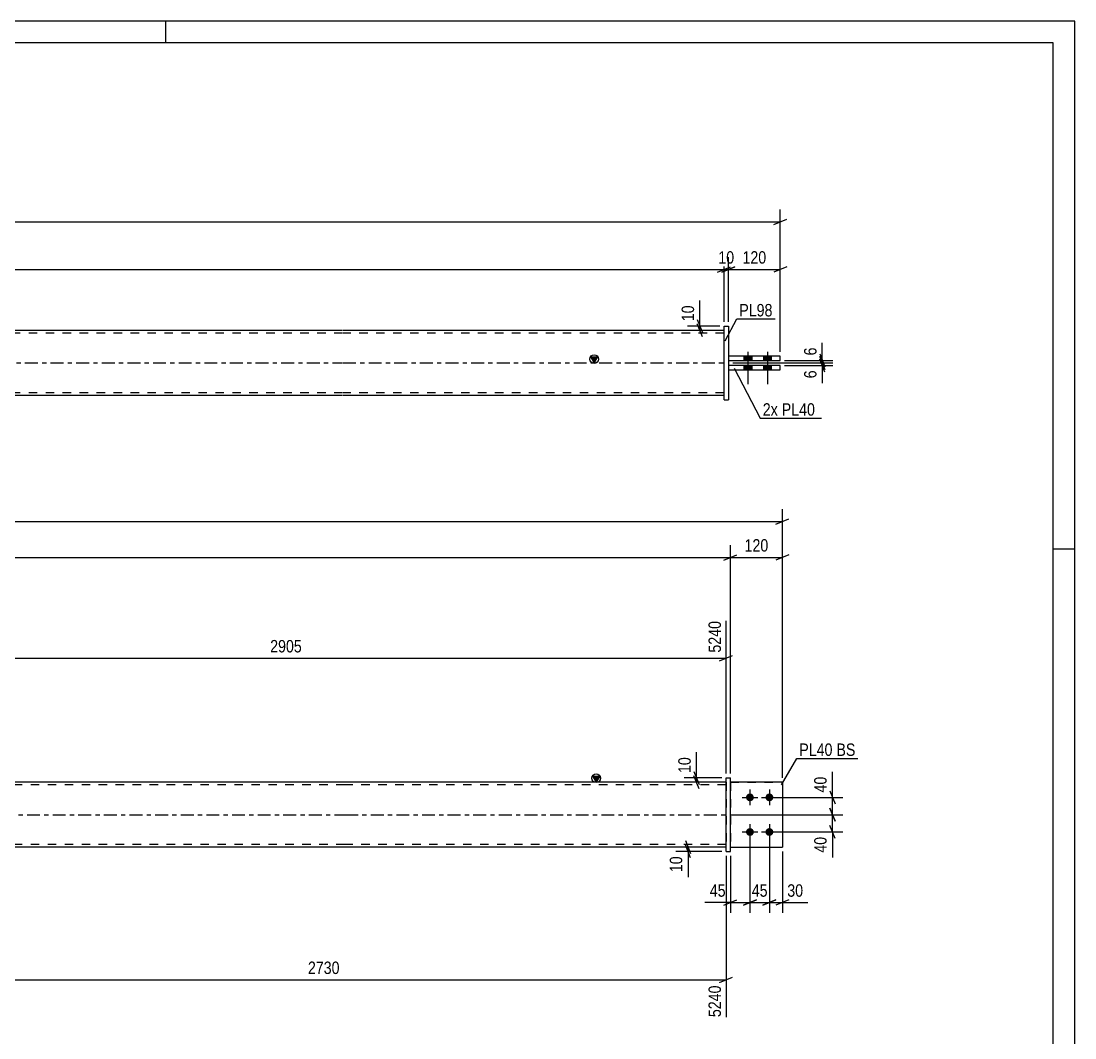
# Model space of a CAD drawing. Header units: millimetres. Extents: x 0 to 594, y 0 to 420.
# Drawn here: x 350.6 to 594, y 185.1 to 420 of the extents above; entities that cross this region are included whole.
import ezdxf

# ---------------------------------------------------------------- set-up
doc = ezdxf.new("R2010")
doc.units = ezdxf.units.MM
doc.linetypes.add('DXK_LINE_DOT2', pattern=[3.9198, 1.9599, -1.9599])
doc.linetypes.add('DXK_LINE_DOT3', pattern=[5.9187, 2.979, -0.9799, 0.9799, -0.9799])
doc.styles.add('Arial Narrow', font='ARIALN.TTF', dxfattribs={"height": 0.2})

# ---------------------------------------------------------------- blocks, each defined once
blk = doc.blocks.new('Unknown-580610873-1130')
at = {"color": 5, "linetype": 'Continuous'}
for p, q in [((594, 420), (0, 420)), ((384, 415), (384, 420)), ((594, 0), (594, 420)), ((589, 415), (5, 415)), ((589, 5), (589, 415)), ((594, 298), (589, 298))]:
    blk.add_line(p, q, dxfattribs=at)
blk = doc.blocks.new('Part-580610873-1695 - 1673')
at = {"color": 2, "linetype": 'Continuous'}
for p, q in [((526.43, 244.2), (514.43, 244.2)), ((526.43, 244.2), (526.43, 244.2)), ((526.43, 244.2), (526.43, 229.2)), ((514.43, 229.2), (526.43, 229.2))]:
    blk.add_line(p, q, dxfattribs=at)
at = {"color": 7, "linetype": 'DXK_LINE_DOT2'}
for p, q in [((514.43, 244.2), (526.43, 244.2)), ((514.43, 244.2), (514.43, 244.2)), ((514.43, 244.2), (514.43, 229.2)), ((514.43, 229.2), (526.43, 229.2))]:
    blk.add_line(p, q, dxfattribs=at)
blk = doc.blocks.new('Part-580610873-1700 - 1673')
at = {"linetype": 'Continuous'}
blk.add_hatch(color=2, dxfattribs=at).paths.add_polyline_path([(483.43, 244.2), (482.63, 245.6), (484.23, 245.6)])
at = {"color": 2, "linetype": 'Continuous'}
for p, q in [((425.33, 244.2), (186.23, 244.2)), ((513.43, 244.2), (425.43, 244.2)), ((483.43, 244.2), (482.63, 245.6)), ((482.63, 245.6), (484.23, 245.6)), ((484.23, 245.6), (483.43, 244.2)), ((425.33, 229.2), (186.23, 229.2)), ((513.43, 229.2), (425.43, 229.2))]:
    blk.add_line(p, q, dxfattribs=at)
at = {"color": 7, "linetype": 'DXK_LINE_DOT2'}
for p, q in [((425.33, 243.6), (186.23, 243.6)), ((513.43, 243.6), (425.43, 243.6)), ((513.43, 244.2), (513.43, 229.2)), ((425.33, 229.8), (186.23, 229.8)), ((513.43, 229.8), (425.43, 229.8))]:
    blk.add_line(p, q, dxfattribs=at)
at = {"color": 7, "linetype": 'DXK_LINE_DOT3'}
for p, q in [((186.23, 236.7), (425.33, 236.7)), ((425.43, 236.7), (513.43, 236.7))]:
    blk.add_line(p, q, dxfattribs=at)
at = {"color": 2, "linetype": 'Continuous'}
blk.add_circle((483.43, 245.1), 1, dxfattribs=at)
blk = doc.blocks.new('Part-580610873-1685 - 1673')
at = {"color": 2, "linetype": 'Continuous'}
for p, q in [((513.43, 245.2), (514.43, 245.2)), ((513.43, 228.2), (513.43, 245.2)), ((514.43, 228.2), (514.43, 245.2)), ((513.43, 228.2), (513.43, 228.2)), ((513.43, 228.2), (514.43, 228.2))]:
    blk.add_line(p, q, dxfattribs=at)
at = {"color": 7, "linetype": 'DXK_LINE_DOT2'}
for p, q in [((513.43, 245.2), (514.43, 245.2)), ((513.43, 228.2), (514.43, 228.2))]:
    blk.add_line(p, q, dxfattribs=at)
blk = doc.blocks.new('Part-580610873-1690 - 1673')
at = {"color": 7, "linetype": 'DXK_LINE_DOT2'}
for p, q in [((514.43, 244.2), (526.43, 244.2)), ((526.43, 244.2), (514.43, 244.2)), ((514.43, 244.2), (514.43, 244.2)), ((514.43, 244.2), (514.43, 229.2)), ((526.43, 244.2), (526.43, 244.2)), ((526.43, 244.2), (526.43, 229.2)), ((514.43, 229.2), (526.43, 229.2)), ((514.43, 229.2), (526.43, 229.2))]:
    blk.add_line(p, q, dxfattribs=at)
blk = doc.blocks.new('Bolt-580610873-1710 - 1673')
at = {"linetype": 'Continuous'}
for points in [[(518.93, 241.6), (519.12, 241.58), (519.3, 241.52), (519.46, 241.42), (519.6, 241.3), (519.71, 241.15), (519.79, 240.97), (519.83, 240.79), (519.83, 240.6), (519.79, 240.42), (519.71, 240.25), (519.6, 240.09), (519.46, 239.97), (519.3, 239.87), (519.12, 239.82), (518.93, 239.8), (518.74, 239.82), (518.56, 239.87), (518.4, 239.97), (518.26, 240.09), (518.15, 240.25), (518.07, 240.42), (518.03, 240.6), (518.03, 240.79), (518.07, 240.97), (518.15, 241.15), (518.26, 241.3), (518.4, 241.42), (518.56, 241.52), (518.74, 241.58)], [(523.43, 241.6), (523.62, 241.58), (523.8, 241.52), (523.96, 241.42), (524.1, 241.3), (524.21, 241.15), (524.29, 240.97), (524.33, 240.79), (524.33, 240.6), (524.29, 240.42), (524.21, 240.25), (524.1, 240.09), (523.96, 239.97), (523.8, 239.87), (523.62, 239.82), (523.43, 239.8), (523.24, 239.82), (523.06, 239.87), (522.9, 239.97), (522.76, 240.09), (522.65, 240.25), (522.57, 240.42), (522.53, 240.6), (522.53, 240.79), (522.57, 240.97), (522.65, 241.15), (522.76, 241.3), (522.9, 241.42), (523.06, 241.52), (523.24, 241.58)], [(518.93, 233.6), (519.12, 233.58), (519.3, 233.52), (519.46, 233.42), (519.6, 233.3), (519.71, 233.15), (519.79, 232.97), (519.83, 232.79), (519.83, 232.6), (519.79, 232.42), (519.71, 232.25), (519.6, 232.09), (519.46, 231.97), (519.3, 231.87), (519.12, 231.82), (518.93, 231.8), (518.74, 231.82), (518.56, 231.87), (518.4, 231.97), (518.26, 232.09), (518.15, 232.25), (518.07, 232.42), (518.03, 232.6), (518.03, 232.79), (518.07, 232.97), (518.15, 233.15), (518.26, 233.3), (518.4, 233.42), (518.56, 233.52), (518.74, 233.58)], [(523.43, 233.6), (523.62, 233.58), (523.8, 233.52), (523.96, 233.42), (524.1, 233.3), (524.21, 233.15), (524.29, 232.97), (524.33, 232.79), (524.33, 232.6), (524.29, 232.42), (524.21, 232.25), (524.1, 232.09), (523.96, 231.97), (523.8, 231.87), (523.62, 231.82), (523.43, 231.8), (523.24, 231.82), (523.06, 231.87), (522.9, 231.97), (522.76, 232.09), (522.65, 232.25), (522.57, 232.42), (522.53, 232.6), (522.53, 232.79), (522.57, 232.97), (522.65, 233.15), (522.76, 233.3), (522.9, 233.42), (523.06, 233.52), (523.24, 233.58)]]:
    blk.add_hatch(color=1, dxfattribs=at).paths.add_polyline_path(points)
at = {"color": 1, "linetype": 'Continuous'}
for p, q in [((518.93, 242.5), (518.93, 238.9)), ((523.43, 242.5), (523.43, 238.9)), ((517.13, 240.7), (520.73, 240.7)), ((521.63, 240.7), (525.23, 240.7)), ((518.93, 234.5), (518.93, 230.9)), ((523.43, 234.5), (523.43, 230.9)), ((517.13, 232.7), (520.73, 232.7)), ((521.63, 232.7), (525.23, 232.7))]:
    blk.add_line(p, q, dxfattribs=at)
blk = doc.blocks.new('Bolt-580610873-1371 - 1367')
at = {"linetype": 'Continuous'}
for points in [[(519.35, 342.64), (517.55, 342.64), (517.55, 341.64), (519.35, 341.64)], [(519.35, 342.64), (517.55, 342.64), (517.55, 341.64), (519.35, 341.64)], [(523.85, 342.64), (522.05, 342.64), (522.05, 341.64), (523.85, 341.64)], [(523.85, 342.64), (522.05, 342.64), (522.05, 341.64), (523.85, 341.64)], [(519.35, 340.44), (517.55, 340.44), (517.55, 339.44), (519.35, 339.44)], [(519.35, 340.44), (517.55, 340.44), (517.55, 339.44), (519.35, 339.44)], [(523.85, 340.44), (522.05, 340.44), (522.05, 339.44), (523.85, 339.44)], [(523.85, 340.44), (522.05, 340.44), (522.05, 339.44), (523.85, 339.44)]]:
    blk.add_hatch(color=1, dxfattribs=at).paths.add_polyline_path(points)
at = {"color": 1, "linetype": 'Continuous'}
for p, q in [((518.45, 343.64), (518.45, 336.14)), ((518.45, 343.64), (518.45, 336.14)), ((522.95, 343.64), (522.95, 336.14)), ((522.95, 343.64), (522.95, 336.14)), ((517.55, 342.64), (517.55, 341.64)), ((517.55, 342.64), (517.55, 341.64)), ((519.35, 342.64), (519.35, 341.64)), ((519.35, 342.64), (519.35, 341.64)), ((522.05, 342.64), (522.05, 341.64)), ((522.05, 342.64), (522.05, 341.64)), ((523.85, 342.64), (523.85, 341.64)), ((523.85, 342.64), (523.85, 341.64)), ((517.55, 340.44), (517.55, 339.44)), ((517.55, 340.44), (517.55, 339.44)), ((519.35, 340.44), (519.35, 339.44)), ((519.35, 340.44), (519.35, 339.44)), ((522.05, 340.44), (522.05, 339.44)), ((522.05, 340.44), (522.05, 339.44)), ((523.85, 340.44), (523.85, 339.44)), ((523.85, 340.44), (523.85, 339.44))]:
    blk.add_line(p, q, dxfattribs=at)
blk = doc.blocks.new('Part-580610873-1456 - 1367')
at = {"linetype": 'Continuous'}
blk.add_hatch(color=2, dxfattribs=at).paths.add_polyline_path([(482.95, 341.04), (482.15, 342.44), (483.75, 342.44)])
at = {"color": 2, "linetype": 'Continuous'}
for p, q in [((424.85, 348.54), (185.75, 348.54)), ((512.95, 348.54), (424.95, 348.54)), ((482.95, 341.04), (482.15, 342.44)), ((482.15, 342.44), (483.75, 342.44)), ((483.75, 342.44), (482.95, 341.04)), ((424.85, 333.54), (185.75, 333.54)), ((512.95, 333.54), (424.95, 333.54))]:
    blk.add_line(p, q, dxfattribs=at)
at = {"color": 7, "linetype": 'DXK_LINE_DOT2'}
for p, q in [((512.95, 333.54), (512.95, 348.54)), ((424.85, 347.94), (185.75, 347.94)), ((512.95, 347.94), (424.95, 347.94)), ((424.85, 334.14), (185.75, 334.14)), ((512.95, 334.14), (424.95, 334.14))]:
    blk.add_line(p, q, dxfattribs=at)
at = {"color": 7, "linetype": 'DXK_LINE_DOT3'}
for p, q in [((185.75, 341.04), (424.85, 341.04)), ((424.95, 341.04), (512.95, 341.04))]:
    blk.add_line(p, q, dxfattribs=at)
at = {"color": 2, "linetype": 'Continuous'}
blk.add_circle((482.95, 341.94), 1, dxfattribs=at)
blk = doc.blocks.new('Part-580610873-1461 - 1367')
at = {"color": 2, "linetype": 'Continuous'}
for p, q in [((525.95, 340.44), (513.95, 340.44)), ((513.95, 339.44), (525.95, 339.44)), ((525.95, 339.44), (525.95, 340.44))]:
    blk.add_line(p, q, dxfattribs=at)
at = {"color": 7, "linetype": 'DXK_LINE_DOT2'}
for p, q in [((513.95, 340.44), (513.95, 339.44)), ((525.95, 340.44), (513.95, 340.44)), ((513.95, 339.44), (525.95, 339.44))]:
    blk.add_line(p, q, dxfattribs=at)
blk = doc.blocks.new('Part-580610873-1433 - 1367')
at = {"color": 2, "linetype": 'Continuous'}
for p, q in [((512.95, 349.54), (512.95, 349.54)), ((512.95, 332.54), (512.95, 349.54)), ((512.95, 349.54), (513.95, 349.54)), ((513.95, 349.54), (513.95, 349.54)), ((513.95, 349.54), (513.95, 332.54)), ((512.95, 332.54), (513.95, 332.54)), ((512.95, 332.54), (512.95, 332.54)), ((513.95, 332.54), (513.95, 332.54))]:
    blk.add_line(p, q, dxfattribs=at)
at = {"color": 7, "linetype": 'DXK_LINE_DOT2'}
for p, q in [((512.95, 349.54), (513.95, 349.54)), ((512.95, 332.54), (513.95, 332.54)), ((513.95, 332.54), (513.95, 332.54))]:
    blk.add_line(p, q, dxfattribs=at)
blk = doc.blocks.new('Part-580610873-1466 - 1367')
at = {"color": 2, "linetype": 'Continuous'}
for p, q in [((525.95, 342.64), (513.95, 342.64)), ((513.95, 341.64), (525.95, 341.64)), ((525.95, 341.64), (525.95, 342.64))]:
    blk.add_line(p, q, dxfattribs=at)
at = {"color": 7, "linetype": 'DXK_LINE_DOT2'}
for p, q in [((513.95, 342.64), (513.95, 341.64)), ((525.95, 342.64), (513.95, 342.64)), ((513.95, 341.64), (525.95, 341.64))]:
    blk.add_line(p, q, dxfattribs=at)
blk = doc.blocks.new('StraightDimension-580610873-1936 - 1673')
at = {"color": 7, "linetype": 'Continuous'}
for p, q in [((512.43, 229.2), (501.78, 229.2)), ((504.03, 230.7), (505.23, 227.7)), ((505.23, 226.7), (504.03, 229.7)), ((504.63, 228.2), (504.63, 229.2)), ((512.43, 228.2), (501.78, 228.2))]:
    blk.add_line(p, q, dxfattribs=at)
at = {"color": 0}
blk.add_wipeout([(503.88, 227.67), (499.68, 227.67), (499.68, 222.82), (503.88, 222.82)], dxfattribs=at)
at = {"color": 7, "linetype": 'Continuous'}
blk.add_line((504.63, 228.2), (504.63, 222.29), dxfattribs=at)
blk.add_line((504.63, 228.2), (504.63, 222.29), dxfattribs=at)
at = {"color": 3, "style": 'Arial Narrow'}
blk.add_text('10', height=2.863, rotation=90.0002, dxfattribs=at).set_placement((503.28, 223.42))
blk = doc.blocks.new('StraightDimension-580610873-1955 - 1673')
at = {"color": 7, "linetype": 'Continuous'}
for p, q in [((518.93, 231.7), (518.93, 214)), ((523.43, 231.7), (523.43, 214)), ((517.43, 215.8), (520.43, 217)), ((524.93, 217), (521.93, 215.8)), ((518.93, 216.4), (523.43, 216.4))]:
    blk.add_line(p, q, dxfattribs=at)
at = {"color": 0}
blk.add_wipeout([(523.61, 217.15), (523.61, 221.35), (518.75, 221.35), (518.75, 217.15)], dxfattribs=at)
at = {"color": 3, "style": 'Arial Narrow'}
blk.add_text('45', height=2.863, dxfattribs=at).set_placement((519.35, 217.75))
blk = doc.blocks.new('StraightDimension-580610873-2017 - 1673')
at = {"color": 7, "linetype": 'Continuous'}
for p, q in [((514.43, 236.7), (540.39, 236.7)), ((537.39, 238.2), (538.59, 235.2)), ((537.99, 232.7), (537.99, 236.7)), ((538.59, 231.2), (537.39, 234.2)), ((524.43, 232.7), (540.39, 232.7))]:
    blk.add_line(p, q, dxfattribs=at)
at = {"color": 0}
blk.add_wipeout([(537.24, 232.17), (533.04, 232.17), (533.04, 227.32), (537.24, 227.32)], dxfattribs=at)
at = {"color": 7, "linetype": 'Continuous'}
blk.add_line((537.99, 232.7), (537.99, 226.79), dxfattribs=at)
blk.add_line((537.99, 232.7), (537.99, 226.79), dxfattribs=at)
at = {"color": 3, "style": 'Arial Narrow'}
blk.add_text('40', height=2.863, rotation=90.0002, dxfattribs=at).set_placement((536.64, 227.92))
blk = doc.blocks.new('StraightDimension-580610873-2031 - 1673')
at = {"color": 7, "linetype": 'Continuous'}
for p, q in [((506, 246.7), (507.2, 243.7)), ((512.43, 245.2), (503.75, 245.2)), ((512.43, 244.2), (503.75, 244.2)), ((507.2, 242.7), (506, 245.7)), ((506.6, 244.2), (506.6, 245.2))]:
    blk.add_line(p, q, dxfattribs=at)
at = {"color": 0}
blk.add_wipeout([(505.85, 250.58), (501.65, 250.58), (501.65, 245.72), (505.85, 245.72)], dxfattribs=at)
at = {"color": 7, "linetype": 'Continuous'}
blk.add_line((506.6, 245.2), (506.6, 251.1), dxfattribs=at)
blk.add_line((506.6, 245.2), (506.6, 251.1), dxfattribs=at)
at = {"color": 3, "style": 'Arial Narrow'}
blk.add_text('10', height=2.863, rotation=90.0002, dxfattribs=at).set_placement((505.25, 246.32))
blk = doc.blocks.new('StraightDimension-580610873-1760 - 1673')
at = {"color": 7, "linetype": 'Continuous'}
for p, q in [((310.09, 245.2), (310.09, 281.44)), ((513.43, 246.2), (513.43, 281.44)), ((311.59, 273.43), (308.59, 272.23)), ((310.09, 272.83), (513.43, 272.83)), ((511.93, 272.23), (514.93, 273.43))]:
    blk.add_line(p, q, dxfattribs=at)
at = {"color": 0, "linetype": 'Continuous'}
blk.add_wipeout([(512.83, 282.04), (508.63, 282.04), (508.63, 273.53), (512.83, 273.53)], dxfattribs=at)
at = {"color": 0}
blk.add_wipeout([(416.02, 273.58), (416.02, 277.78), (407.51, 277.78), (407.51, 273.58)], dxfattribs=at)
at = {"color": 3, "linetype": 'Continuous', "style": 'Arial Narrow'}
blk.add_text('5240', height=2.863, rotation=90.0002, dxfattribs=at).set_placement((512.23, 274.13))
at = {"color": 3, "style": 'Arial Narrow'}
blk.add_text('2905', height=2.863, dxfattribs=at).set_placement((408.11, 274.18))
blk = doc.blocks.new('StraightDimension-580610873-2050 - 1673')
at = {"color": 7, "linetype": 'Continuous'}
for p, q in [((514.43, 246.2), (514.43, 298.97)), ((97.13, 296.12), (514.43, 296.12)), ((512.93, 295.52), (515.93, 296.72))]:
    blk.add_line(p, q, dxfattribs=at)
blk = doc.blocks.new('StraightDimension-580610873-2040 - 1673')
at = {"color": 7, "linetype": 'Continuous'}
for p, q in [((514.43, 246.2), (514.43, 298.97)), ((526.43, 245.2), (526.43, 298.97)), ((512.93, 295.52), (515.93, 296.72)), ((514.43, 296.12), (526.43, 296.12)), ((527.93, 296.72), (524.93, 295.52))]:
    blk.add_line(p, q, dxfattribs=at)
at = {"color": 0}
blk.add_wipeout([(523.77, 296.87), (523.77, 301.07), (517.09, 301.07), (517.09, 296.87)], dxfattribs=at)
at = {"color": 3, "style": 'Arial Narrow'}
blk.add_text('120', height=2.863, dxfattribs=at).set_placement((517.69, 297.47))
blk = doc.blocks.new('StraightDimension-580610873-1945 - 1673')
at = {"color": 7, "linetype": 'Continuous'}
for p, q in [((518.93, 231.7), (518.93, 214)), ((514.43, 227.2), (514.43, 214)), ((512.93, 215.8), (515.93, 217)), ((520.43, 217), (517.43, 215.8)), ((514.43, 216.4), (518.93, 216.4))]:
    blk.add_line(p, q, dxfattribs=at)
at = {"color": 0}
blk.add_wipeout([(513.91, 217.15), (513.91, 221.35), (509.05, 221.35), (509.05, 217.15)], dxfattribs=at)
at = {"color": 7, "linetype": 'Continuous'}
blk.add_line((514.43, 216.4), (508.52, 216.4), dxfattribs=at)
blk.add_line((514.43, 216.4), (508.52, 216.4), dxfattribs=at)
at = {"color": 3, "style": 'Arial Narrow'}
blk.add_text('45', height=2.863, dxfattribs=at).set_placement((509.65, 217.75))
blk = doc.blocks.new('StraightDimension-580610873-1746 - 1673')
at = {"color": 7, "linetype": 'Continuous'}
for p, q in [((526.43, 245.2), (526.43, 307.26)), ((85.13, 304.41), (526.43, 304.41)), ((524.93, 303.81), (527.93, 305.01))]:
    blk.add_line(p, q, dxfattribs=at)
blk = doc.blocks.new('StraightDimension-580610873-1838 - 1673')
at = {"color": 7, "linetype": 'Continuous'}
for p, q in [((327.54, 228.2), (327.54, 189.94)), ((513.43, 227.2), (513.43, 189.94)), ((329.04, 199.15), (326.04, 197.95)), ((327.54, 198.55), (513.43, 198.55)), ((511.93, 197.95), (514.93, 199.15))]:
    blk.add_line(p, q, dxfattribs=at)
at = {"color": 0}
blk.add_wipeout([(424.74, 199.3), (424.74, 203.5), (416.23, 203.5), (416.23, 199.3)], dxfattribs=at)
at = {"color": 0, "linetype": 'Continuous'}
blk.add_wipeout([(512.83, 197.85), (508.63, 197.85), (508.63, 189.34), (512.83, 189.34)], dxfattribs=at)
at = {"color": 3, "style": 'Arial Narrow'}
blk.add_text('2730', height=2.863, dxfattribs=at).set_placement((416.83, 199.9))
at = {"color": 3, "linetype": 'Continuous', "style": 'Arial Narrow'}
blk.add_text('5240', height=2.863, rotation=90.0002, dxfattribs=at).set_placement((512.23, 189.94))
blk = doc.blocks.new('StraightDimension-580610873-1965 - 1673')
at = {"color": 7, "linetype": 'Continuous'}
for p, q in [((523.43, 231.7), (523.43, 214)), ((526.43, 228.2), (526.43, 214)), ((521.93, 215.8), (524.93, 217)), ((527.93, 217), (524.93, 215.8)), ((523.43, 216.4), (526.43, 216.4))]:
    blk.add_line(p, q, dxfattribs=at)
at = {"color": 0}
blk.add_wipeout([(531.81, 217.15), (531.81, 221.35), (526.96, 221.35), (526.96, 217.15)], dxfattribs=at)
at = {"color": 7, "linetype": 'Continuous'}
blk.add_line((526.43, 216.4), (532.34, 216.4), dxfattribs=at)
blk.add_line((526.43, 216.4), (532.34, 216.4), dxfattribs=at)
at = {"color": 3, "style": 'Arial Narrow'}
blk.add_text('30', height=2.863, dxfattribs=at).set_placement((527.56, 217.75))
blk = doc.blocks.new('StraightDimension-580610873-2004 - 1673')
at = {"color": 7, "linetype": 'Continuous'}
for p, q in [((537.39, 242.2), (538.59, 239.2)), ((524.43, 240.7), (540.39, 240.7)), ((537.99, 236.7), (537.99, 240.7)), ((514.43, 236.7), (540.39, 236.7)), ((538.59, 235.2), (537.39, 238.2))]:
    blk.add_line(p, q, dxfattribs=at)
at = {"color": 0}
blk.add_wipeout([(537.24, 246.08), (533.04, 246.08), (533.04, 241.22), (537.24, 241.22)], dxfattribs=at)
at = {"color": 7, "linetype": 'Continuous'}
blk.add_line((537.99, 240.7), (537.99, 246.6), dxfattribs=at)
blk.add_line((537.99, 240.7), (537.99, 246.6), dxfattribs=at)
at = {"color": 3, "style": 'Arial Narrow'}
blk.add_text('40', height=2.863, rotation=90.0002, dxfattribs=at).set_placement((536.64, 241.82))
blk = doc.blocks.new('StraightDimension-580610873-1545 - 1367')
at = {"color": 7, "linetype": 'Continuous'}
for p, q in [((525.95, 343.64), (525.95, 376.49)), ((84.65, 373.64), (525.95, 373.64)), ((524.45, 373.04), (527.45, 374.24))]:
    blk.add_line(p, q, dxfattribs=at)
blk = doc.blocks.new('StraightDimension-580610873-1576 - 1367')
at = {"color": 7, "linetype": 'Continuous'}
for p, q in [((512.95, 350.54), (512.95, 365.48)), ((511.45, 362.03), (514.45, 363.23)), ((97.65, 362.63), (512.95, 362.63))]:
    blk.add_line(p, q, dxfattribs=at)
blk = doc.blocks.new('StraightDimension-580610873-1586 - 1367')
at = {"color": 7, "linetype": 'Continuous'}
for p, q in [((512.95, 350.54), (512.95, 365.48)), ((513.95, 350.54), (513.95, 365.48)), ((511.45, 362.03), (514.45, 363.23)), ((515.45, 363.23), (512.45, 362.03)), ((512.95, 362.63), (513.95, 362.63))]:
    blk.add_line(p, q, dxfattribs=at)
at = {"color": 0}
blk.add_wipeout([(515.88, 363.38), (515.88, 367.58), (511.03, 367.58), (511.03, 363.38)], dxfattribs=at)
at = {"color": 3, "style": 'Arial Narrow'}
blk.add_text('10', height=2.863, dxfattribs=at).set_placement((511.63, 363.98))
blk = doc.blocks.new('StraightDimension-580610873-1596 - 1367')
at = {"color": 7, "linetype": 'Continuous'}
for p, q in [((513.95, 350.54), (513.95, 365.48)), ((525.95, 343.64), (525.95, 365.48)), ((512.45, 362.03), (515.45, 363.23)), ((527.45, 363.23), (524.45, 362.03)), ((513.95, 362.63), (525.95, 362.63))]:
    blk.add_line(p, q, dxfattribs=at)
at = {"color": 0}
blk.add_wipeout([(523.3, 363.38), (523.3, 367.58), (516.61, 367.58), (516.61, 363.38)], dxfattribs=at)
at = {"color": 3, "style": 'Arial Narrow'}
blk.add_text('120', height=2.863, dxfattribs=at).set_placement((517.21, 363.98))
blk = doc.blocks.new('StraightDimension-580610873-1607 - 1367')
at = {"color": 7, "linetype": 'Continuous'}
for p, q in [((506.77, 351.04), (507.97, 348.04)), ((511.95, 349.54), (504.52, 349.54)), ((511.95, 348.54), (504.52, 348.54)), ((507.97, 347.04), (506.77, 350.04)), ((507.37, 348.54), (507.37, 349.54))]:
    blk.add_line(p, q, dxfattribs=at)
at = {"color": 0}
blk.add_wipeout([(506.62, 354.92), (502.42, 354.92), (502.42, 350.07), (506.62, 350.07)], dxfattribs=at)
at = {"color": 7, "linetype": 'Continuous'}
blk.add_line((507.37, 349.54), (507.37, 355.45), dxfattribs=at)
blk.add_line((507.37, 349.54), (507.37, 355.45), dxfattribs=at)
at = {"color": 3, "style": 'Arial Narrow'}
blk.add_text('10', height=2.863, rotation=90.0002, dxfattribs=at).set_placement((506.02, 350.67))
blk = doc.blocks.new('StraightDimension-580610873-1618 - 1367')
at = {"color": 7, "linetype": 'Continuous'}
for p, q in [((514.95, 341.04), (538.05, 341.04)), ((535.05, 342.54), (536.25, 339.54)), ((536.25, 338.94), (535.05, 341.94)), ((535.65, 340.44), (535.65, 341.04)), ((526.95, 340.44), (538.05, 340.44))]:
    blk.add_line(p, q, dxfattribs=at)
at = {"color": 0}
blk.add_wipeout([(534.9, 339.92), (530.7, 339.92), (530.7, 336.89), (534.9, 336.89)], dxfattribs=at)
at = {"color": 7, "linetype": 'Continuous'}
blk.add_line((535.65, 340.44), (535.65, 336.36), dxfattribs=at)
blk.add_line((535.65, 340.44), (535.65, 336.36), dxfattribs=at)
at = {"color": 3, "style": 'Arial Narrow'}
blk.add_text('6', height=2.86, rotation=90.0002, dxfattribs=at).set_placement((534.3, 337.49))
blk = doc.blocks.new('StraightDimension-580610873-1627 - 1367')
at = {"color": 7, "linetype": 'Continuous'}
for p, q in [((514.95, 341.04), (538.05, 341.04)), ((526.95, 341.64), (538.05, 341.64)), ((535.05, 343.14), (536.25, 340.14)), ((536.25, 339.54), (535.05, 342.54)), ((535.65, 341.04), (535.65, 341.64))]:
    blk.add_line(p, q, dxfattribs=at)
at = {"color": 0}
blk.add_wipeout([(534.9, 345.19), (530.7, 345.19), (530.7, 342.17), (534.9, 342.17)], dxfattribs=at)
at = {"color": 7, "linetype": 'Continuous'}
blk.add_line((535.65, 341.64), (535.65, 345.72), dxfattribs=at)
blk.add_line((535.65, 341.64), (535.65, 345.72), dxfattribs=at)
at = {"color": 3, "style": 'Arial Narrow'}
blk.add_text('6', height=2.86, rotation=90.0002, dxfattribs=at).set_placement((534.3, 342.77))
blk = doc.blocks.new('MarkSet-580610873-2083 - 1673')
at = {"color": 0}
blk.add_wipeout([(538.01, 250.28), (538.01, 253.28), (530.33, 253.28), (530.33, 250.28)], dxfattribs=at)
blk.add_wipeout([(538.01, 250.28), (538.01, 253.28), (530.33, 253.28), (530.33, 250.28)], dxfattribs=at)
at = {"color": 30, "linetype": 'Continuous'}
blk.add_line((526.23, 243.62), (529.73, 249.68), dxfattribs=at)
at = {"color": 0}
blk.add_wipeout([(543.29, 250.28), (543.29, 253.28), (538.91, 253.28), (538.91, 250.28)], dxfattribs=at)
blk.add_wipeout([(543.29, 250.28), (543.29, 253.28), (538.91, 253.28), (538.91, 250.28)], dxfattribs=at)
at = {"color": 30, "linetype": 'Continuous'}
blk.add_line((529.73, 249.68), (543.89, 249.68), dxfattribs=at)
at = {"color": 3, "style": 'Arial Narrow'}
for s, p in [('PL40', (530.33, 250.28)), ('BS', (538.91, 250.28))]:
    blk.add_text(s, height=2.863, dxfattribs=at).set_placement(p)
blk = doc.blocks.new('MarkSet-580610873-1658 - 1367')
at = {"color": 0}
blk.add_wipeout([(525.38, 328.86), (525.38, 331.86), (521.9, 331.86), (521.9, 328.86)], dxfattribs=at)
blk.add_wipeout([(525.38, 328.86), (525.38, 331.86), (521.9, 331.86), (521.9, 328.86)], dxfattribs=at)
at = {"color": 30, "linetype": 'Continuous'}
blk.add_line((515.27, 339.83), (521.3, 328.26), dxfattribs=at)
at = {"color": 0}
blk.add_wipeout([(533.95, 328.86), (533.95, 331.86), (526.28, 331.86), (526.28, 328.86)], dxfattribs=at)
blk.add_wipeout([(533.95, 328.86), (533.95, 331.86), (526.28, 331.86), (526.28, 328.86)], dxfattribs=at)
at = {"color": 30, "linetype": 'Continuous'}
blk.add_line((521.3, 328.26), (535.45, 328.26), dxfattribs=at)
at = {"color": 3, "style": 'Arial Narrow'}
for s, p in [('2x', (521.9, 328.86)), ('PL40', (526.28, 328.86))]:
    blk.add_text(s, height=2.863, dxfattribs=at).set_placement(p)
blk = doc.blocks.new('Mark-580610873-1429 - 1367')
at = {"color": 0}
blk.add_wipeout([(524.15, 351.79), (524.15, 354.79), (516.47, 354.79), (516.47, 351.79)], dxfattribs=at)
blk.add_wipeout([(524.15, 351.79), (524.15, 354.79), (516.47, 354.79), (516.47, 351.79)], dxfattribs=at)
at = {"color": 30, "linetype": 'Continuous'}
for p, q in [((513.18, 346.11), (515.87, 351.19)), ((515.87, 351.19), (524.75, 351.19))]:
    blk.add_line(p, q, dxfattribs=at)
at = {"color": 3, "style": 'Arial Narrow'}
blk.add_text('PL98', height=2.863, dxfattribs=at).set_placement((516.47, 351.79))

msp = doc.modelspace()

# ---------------------------------------------------------------- block references
for name in ['Unknown-580610873-1130', 'Part-580610873-1456 - 1367', 'Part-580610873-1433 - 1367', 'Bolt-580610873-1371 - 1367', 'Part-580610873-1466 - 1367', 'Part-580610873-1461 - 1367', 'Part-580610873-1700 - 1673', 'Part-580610873-1685 - 1673', 'Part-580610873-1695 - 1673', 'Part-580610873-1690 - 1673', 'Bolt-580610873-1710 - 1673']:
    msp.add_blockref(name, (0, 0))

# ---------------------------------------------------------------- next in the draw order: block references
for name in ['StraightDimension-580610873-1545 - 1367', 'StraightDimension-580610873-2031 - 1673', 'StraightDimension-580610873-1955 - 1673', 'StraightDimension-580610873-1936 - 1673']:
    msp.add_blockref(name, (0, 0))

# ---------------------------------------------------------------- next in the draw order: block references
for name in ['StraightDimension-580610873-1576 - 1367', 'StraightDimension-580610873-1760 - 1673', 'StraightDimension-580610873-2017 - 1673']:
    msp.add_blockref(name, (0, 0))

# ---------------------------------------------------------------- next in the draw order: block references
for name in ['StraightDimension-580610873-1586 - 1367', 'StraightDimension-580610873-2050 - 1673', 'StraightDimension-580610873-1945 - 1673', 'StraightDimension-580610873-1965 - 1673']:
    msp.add_blockref(name, (0, 0))

# ---------------------------------------------------------------- next in the draw order: block references
for name in ['StraightDimension-580610873-1596 - 1367', 'StraightDimension-580610873-2040 - 1673', 'StraightDimension-580610873-1838 - 1673']:
    msp.add_blockref(name, (0, 0))

# ---------------------------------------------------------------- next in the draw order: block references
for name in ['StraightDimension-580610873-1607 - 1367', 'StraightDimension-580610873-1618 - 1367', 'StraightDimension-580610873-1746 - 1673']:
    msp.add_blockref(name, (0, 0))

# ---------------------------------------------------------------- next in the draw order: block references
for name in ['StraightDimension-580610873-1627 - 1367', 'StraightDimension-580610873-2004 - 1673']:
    msp.add_blockref(name, (0, 0))

# ---------------------------------------------------------------- next in the draw order: block references
for name in ['Mark-580610873-1429 - 1367', 'MarkSet-580610873-1658 - 1367', 'MarkSet-580610873-2083 - 1673']:
    msp.add_blockref(name, (0, 0))

doc.saveas('drawing.dxf')
